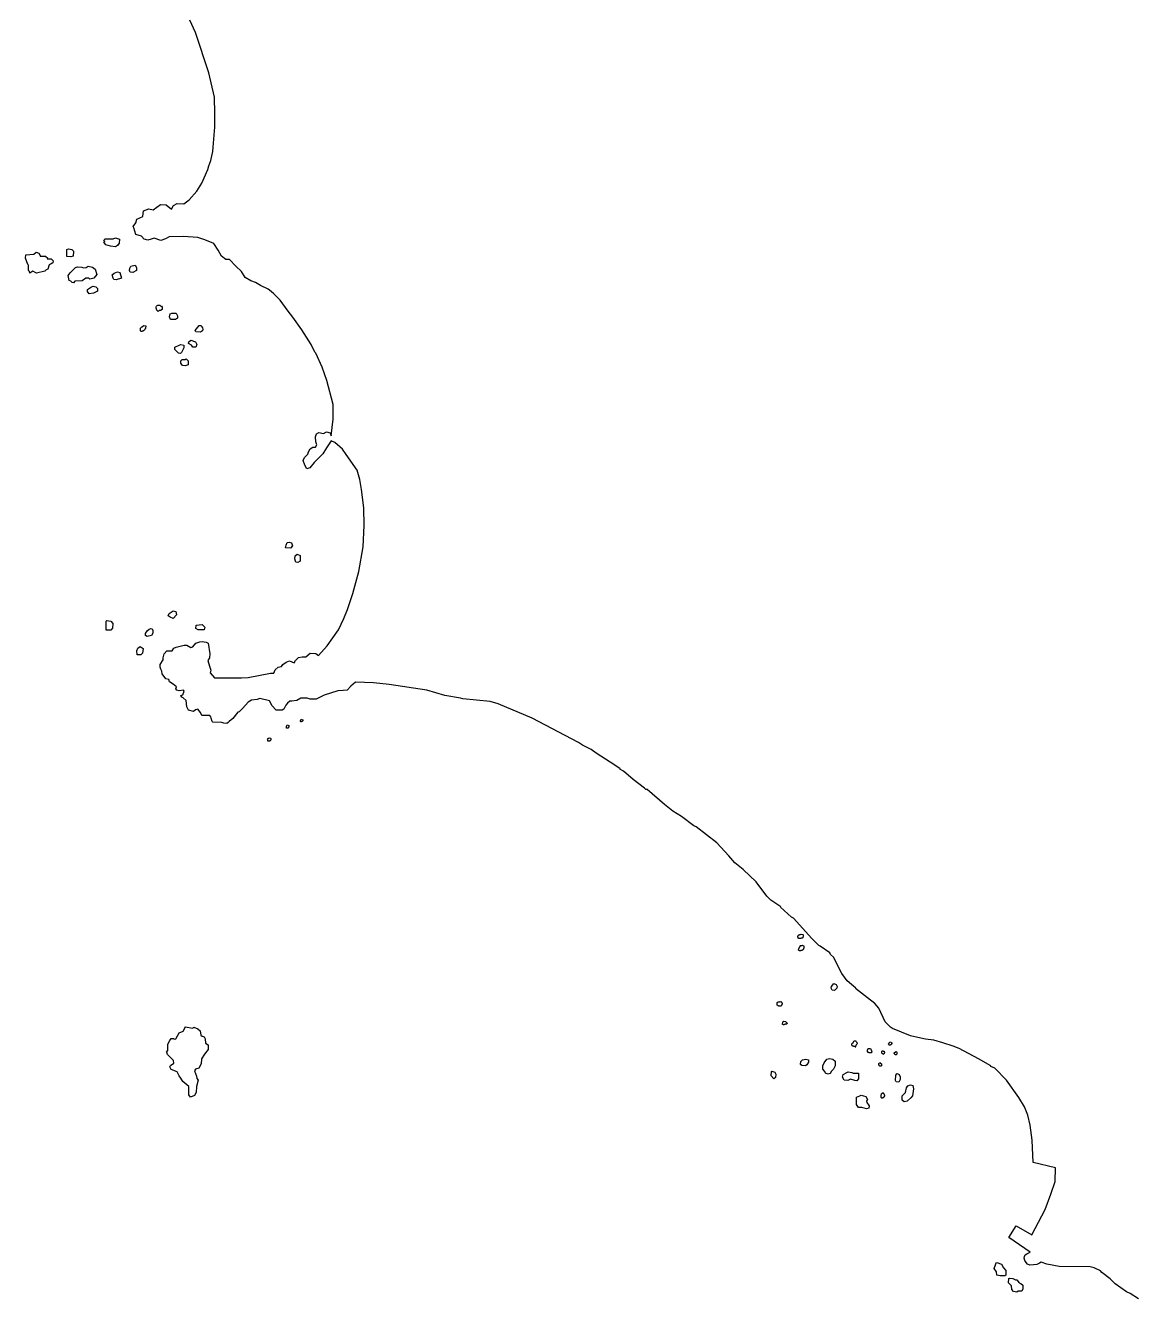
# Model space of a CAD drawing. Header units: inches. Extents: x -62624 to 51363, y -122611 to -15713.
# Drawn here: x -23337 to -21503, y -84161 to -82064 of the extents above; entities that cross this region are included whole.
import ezdxf

# ---------------------------------------------------------------- set-up
doc = ezdxf.new("R2010")
doc.units = ezdxf.units.IN
doc.header["$MEASUREMENT"] = 0

msp = doc.modelspace()

# ---------------------------------------------------------------- linework, layer by layer
for points in [[(-21503.2, -84162.1), (-21516.9, -84153.4), (-21523.1, -84150.2), (-21541.8, -84137), (-21549.9, -84128.9), (-21563.6, -84118.3), (-21566.1, -84115.8), (-21576.1, -84110.7), (-21583, -84109.5), (-21634.2, -84108.7), (-21654.1, -84104.9), (-21663.5, -84101.8), (-21666.3, -84103.2), (-21670.5, -84105.4), (-21676.3, -84106.1), (-21682.5, -84106.4), (-21686.1, -84104.9), (-21688.5, -84101.9), (-21690.5, -84098.8), (-21691.5, -84094.7), (-21691.3, -84092.4), (-21689.7, -84089.5), (-21687.3, -84087.8), (-21681.6, -84084.8), (-21717, -84060.9), (-21704.9, -84041.6), (-21679, -84056.7), (-21657, -84014.9), (-21647.4, -83989.3), (-21640.7, -83968.7), (-21640, -83946.2), (-21676.8, -83937.4), (-21678.6, -83900.4), (-21681.7, -83876.1), (-21685.4, -83859.2), (-21691, -83845.4), (-21700.3, -83830.4), (-21720.8, -83801.6), (-21740.1, -83782.2), (-21746.4, -83779), (-21746.4, -83778.4), (-21767, -83766.5), (-21798.8, -83749.5), (-21808.6, -83746), (-21825.6, -83740.1), (-21840.6, -83735.6), (-21854.2, -83734.1), (-21856.8, -83733.8), (-21878.7, -83728.7), (-21908.6, -83716.7), (-21911.7, -83714.2), (-21920.4, -83705.5), (-21931, -83682.9), (-21937.8, -83675.4), (-21949.7, -83666), (-21969.6, -83650.9), (-21969, -83650.3), (-21983.3, -83638.4), (-21992, -83625.9), (-22005.7, -83599), (-22010.7, -83594.6), (-22011.9, -83592.1), (-22027.5, -83580.8), (-22030, -83580.2), (-22031.3, -83578.3), (-22041.2, -83568.3), (-22071.7, -83535.1), (-22074.9, -83533.2), (-22092.9, -83516.9), (-22092.3, -83516.3), (-22109.2, -83505), (-22115.4, -83498.7), (-22133.4, -83474.9), (-22154.6, -83454.8), (-22168.3, -83443.6), (-22178.3, -83432.3), (-22198.2, -83411), (-22231.9, -83384.6), (-22235.6, -83382.8), (-22256.2, -83367.7), (-22270.5, -83358.9), (-22284.2, -83347.6), (-22312.9, -83323.2), (-22314.7, -83323.2), (-22317.2, -83320.7), (-22335.9, -83306.3), (-22351.5, -83292.5), (-22357.8, -83289.3), (-22357.1, -83288.7), (-22365.9, -83283), (-22397, -83263), (-22405.1, -83257.3), (-22419.5, -83249.8), (-22425.7, -83245.4), (-22502.4, -83205.2), (-22558.5, -83181.9), (-22571.7, -83178.2), (-22616.6, -83173.7), (-22620.3, -83172.4), (-22646.4, -83167.9), (-22675.8, -83159.1), (-22737.7, -83150.2), (-22763.8, -83147), (-22793.3, -83146.3), (-22801.1, -83153), (-22807.3, -83159.2), (-22813.5, -83159.9), (-22822.2, -83160.5), (-22844.8, -83167.4), (-22858.2, -83174.3), (-22868.2, -83174.3), (-22873.2, -83172.4), (-22883.2, -83172.3), (-22890.1, -83176.1), (-22898.2, -83177.3), (-22901.3, -83177.3), (-22905.1, -83181), (-22908.2, -83184.2), (-22911.4, -83190.4), (-22913.9, -83192.3), (-22923.9, -83192.2), (-22930.7, -83185.3), (-22935, -83177.1), (-22950.7, -83172.8), (-22955.1, -83174.6), (-22964.4, -83175.9), (-22970, -83179), (-22979.4, -83189.6), (-22985.1, -83195.2), (-22987, -83195.8), (-22995.7, -83205.8), (-23001.6, -83211.2), (-23003.2, -83212.7), (-23005.1, -83214.5), (-23010.1, -83213.9), (-23013.8, -83212.6), (-23028.2, -83212), (-23029.4, -83210.7), (-23031.3, -83205.7), (-23031.9, -83203.2), (-23033.2, -83201.3), (-23046.3, -83201.3), (-23048.8, -83196.3), (-23053.1, -83190.7), (-23056.9, -83191.9), (-23060, -83194.4), (-23068.7, -83192.5), (-23069.8, -83190), (-23071.2, -83186.9), (-23072.4, -83176.2), (-23077.3, -83171.8), (-23079.3, -83170.6), (-23080.9, -83168.1), (-23077.8, -83166.8), (-23075.8, -83161.1), (-23076.8, -83159.5), (-23084.1, -83160.4), (-23087.5, -83159.3), (-23089.3, -83156.9), (-23088.1, -83153.7), (-23093.9, -83149.4), (-23099.6, -83145.4), (-23101, -83141.7), (-23105.8, -83140.4), (-23112, -83132.3), (-23112.3, -83128.2), (-23114.3, -83124.5), (-23115.2, -83121.6), (-23115.2, -83117.2), (-23110.1, -83109.4), (-23110.1, -83106), (-23108.3, -83099.6), (-23104.3, -83094.7), (-23095.3, -83094.3), (-23092.4, -83090.4), (-23089, -83088.6), (-23075.8, -83085.1), (-23071.1, -83085.4), (-23064.8, -83089.2), (-23061.2, -83087.9), (-23056.3, -83081.9), (-23049.8, -83079.8), (-23045.4, -83079.4), (-23042.7, -83079.8), (-23039.3, -83080.2), (-23036, -83081.8), (-23033.2, -83099.6), (-23033.9, -83106.3), (-23036.7, -83110.6), (-23033.7, -83119.7), (-23031.9, -83126.3), (-23032.6, -83130.8), (-23025.8, -83138.8), (-22981.1, -83139.2), (-22969.9, -83138.3), (-22933.3, -83131.6), (-22928, -83131.3), (-22925.7, -83126.1), (-22920.9, -83121.3), (-22915.3, -83120.1), (-22913.2, -83116.9), (-22907.5, -83113.2), (-22902.2, -83111), (-22894.5, -83114.2), (-22892.4, -83110.6), (-22887, -83105.7), (-22881.3, -83104.5), (-22875.1, -83104.5), (-22868.1, -83098.2), (-22858.7, -83098.8), (-22854.3, -83102.3), (-22840, -83086.2), (-22821.6, -83059.7), (-22812.6, -83041.3), (-22806.5, -83026.3), (-22797.9, -83000.1), (-22787.8, -82963.8), (-22780.8, -82923.2), (-22778.9, -82888.2), (-22779.8, -82859.2), (-22783.2, -82828.6), (-22786.2, -82812.6), (-22790.7, -82797.1), (-22808.6, -82771.3), (-22814.8, -82762.5), (-22827.1, -82751.6), (-22833.2, -82748.4), (-22841.3, -82760.4), (-22847, -82769.8), (-22861.2, -82784.6), (-22868.7, -82793.3), (-22873.4, -82794.9), (-22877, -82788.7), (-22879.5, -82781.2), (-22877.3, -82775.9), (-22871.8, -82770.5), (-22870.6, -82766.6), (-22868.2, -82762), (-22863.6, -82758.9), (-22859.5, -82758.9), (-22857.3, -82755.4), (-22858.8, -82750.2), (-22859.5, -82741.8), (-22857.8, -82737.2), (-22853.5, -82734.7), (-22846.1, -82736.4), (-22841.1, -82733.7), (-22835.3, -82735.2), (-22833.6, -82740.3), (-22830.3, -82713.1), (-22830.1, -82688.7), (-22840.8, -82649.3), (-22848, -82627.4), (-22858.8, -82604.2), (-22860.5, -82602.4), (-22866.6, -82590.2), (-22881.8, -82566), (-22896.5, -82545), (-22904.5, -82534.9), (-22917.4, -82517.1), (-22927.8, -82506.3), (-22932.3, -82502.8), (-22937.3, -82498.9), (-22949.7, -82492.8), (-22958.2, -82487.6), (-22966, -82485.2), (-22975.3, -82479.6), (-22981.1, -82469.6), (-22990.4, -82460.7), (-23000.8, -82449.9), (-23007.1, -82450.1), (-23014, -82444.5), (-23019.4, -82434.4), (-23026.8, -82423.8), (-23041.4, -82417.4), (-23053.3, -82413.7), (-23076.6, -82412.3), (-23100.1, -82412.4), (-23106.3, -82416), (-23114, -82418.5), (-23125.3, -82414.7), (-23129.9, -82416.6), (-23135.5, -82418.1), (-23141.7, -82416.5), (-23145.8, -82411.5), (-23155.1, -82409), (-23158.6, -82397.7), (-23159.6, -82395.6), (-23155.5, -82389.6), (-23153.4, -82383.4), (-23143.7, -82379), (-23142.7, -82369.7), (-23133.6, -82366.6), (-23126.7, -82368.4), (-23114.8, -82359.4), (-23105.2, -82360), (-23096.6, -82367.2), (-23093, -82361.2), (-23087.2, -82357.7), (-23076.2, -82358.1), (-23067.6, -82351.8), (-23054.9, -82337.3), (-23046.6, -82324.3), (-23036.4, -82301.5), (-23035, -82295.7), (-23031.8, -82286.7), (-23028.2, -82271.8), (-23028.1, -82264.8), (-23026.6, -82251.9), (-23025.3, -82232.2), (-23025.3, -82209.7), (-23025.8, -82182.6), (-23035.1, -82142.5), (-23056.8, -82076.2), (-23066.1, -82055.6)], [(-23269.2, -82433.6), (-23266.2, -82432.3), (-23260.9, -82433.5), (-23258.1, -82436.1), (-23258.5, -82444.4), (-23262.1, -82445.7), (-23269, -82445.1), (-23269.2, -82433.6)], [(-23207.7, -82421.5), (-23205.8, -82420.2), (-23207.7, -82419), (-23206.4, -82415.8), (-23192.7, -82415.9), (-23188.9, -82414), (-23182, -82416.6), (-23182.7, -82422.8), (-23185.2, -82427.1), (-23189, -82429), (-23197.1, -82427.8), (-23204.6, -82425.9), (-23207.7, -82421.5)], [(-23337.1, -82448), (-23336.5, -82442.4), (-23323.3, -82441.2), (-23319.6, -82438.1), (-23315.2, -82439.3), (-23312.7, -82443.1), (-23312.7, -82444.3), (-23304, -82444.3), (-23300.2, -82447.5), (-23301.5, -82448.7), (-23298.4, -82448.7), (-23294.6, -82448.7), (-23291.5, -82451.9), (-23292.1, -82455.7), (-23294.6, -82456.9), (-23297.8, -82458.7), (-23300.3, -82465.6), (-23302.8, -82466.9), (-23305.3, -82469.4), (-23319.1, -82472.4), (-23324.7, -82469.3), (-23328.4, -82471.2), (-23329.7, -82472.4), (-23330.3, -82469.9), (-23332.2, -82468), (-23332.2, -82459.3), (-23333.4, -82458), (-23337.1, -82448)], [(-23266.6, -82476.3), (-23263.4, -82472), (-23258.4, -82467), (-23254.7, -82463.2), (-23251.5, -82462), (-23244, -82462.6), (-23241.5, -82463.9), (-23237.2, -82463.3), (-23234, -82460.8), (-23226.5, -82462.7), (-23222.2, -82465.8), (-23219.7, -82474.6), (-23224.7, -82480.8), (-23230.9, -82482.1), (-23232.8, -82480.8), (-23237.8, -82480.8), (-23243.5, -82485.1), (-23256, -82485.7), (-23257.9, -82488.2), (-23260.4, -82487.6), (-23262.2, -82485.7), (-23265.3, -82484.5), (-23266.6, -82476.3)], [(-23194, -82475.3), (-23190.9, -82472.2), (-23185.3, -82470.3), (-23181.6, -82471.6), (-23179.1, -82480.9), (-23187.8, -82483.4), (-23191.6, -82482.8), (-23192.8, -82480.9), (-23194, -82475.3)], [(-23165.9, -82467.8), (-23165.3, -82464.1), (-23163.4, -82461), (-23156.5, -82459.1), (-23154, -82462.9), (-23154, -82467.9), (-23160.3, -82471.6), (-23164.7, -82471), (-23165.9, -82467.8)], [(-23234.8, -82502.6), (-23234.8, -82499.5), (-23228.5, -82495.2), (-23225.4, -82493.9), (-23221, -82495.2), (-23218.5, -82497.7), (-23218.5, -82502.1), (-23224.8, -82505.2), (-23232.3, -82506.4), (-23234.8, -82502.6)], [(-23121.7, -82530.5), (-23121.7, -82527.9), (-23121.1, -82526.7), (-23120.7, -82526), (-23120.1, -82525.8), (-23119.1, -82524.9), (-23116, -82525), (-23115.3, -82525.4), (-23114.8, -82526), (-23114.2, -82526.6), (-23112.8, -82527), (-23111.6, -82528.4), (-23112, -82532.2), (-23114.8, -82534.2), (-23116.7, -82534.2), (-23117.3, -82534.8), (-23117.9, -82534.8), (-23118.6, -82535.5), (-23120.4, -82533.6), (-23120.4, -82533), (-23121.1, -82532.3), (-23121.1, -82531.1), (-23121.7, -82530.5)], [(-23100, -82544.5), (-23098.8, -82539.5), (-23095.9, -82538.5), (-23089, -82538.4), (-23086.8, -82542.8), (-23086.5, -82546.5), (-23089.9, -82548.7), (-23098.4, -82548.9), (-23100, -82544.5)], [(-23147.4, -82567.2), (-23147.4, -82562.9), (-23145.5, -82561), (-23144.9, -82561), (-23144.3, -82560.4), (-23143.6, -82560.4), (-23143, -82559.8), (-23143, -82559.1), (-23142.4, -82559.1), (-23141.8, -82558.5), (-23138.7, -82559.2), (-23138.7, -82561), (-23139.3, -82561.7), (-23139.3, -82563.5), (-23140.5, -82564.8), (-23140.5, -82565.4), (-23142.4, -82567.3), (-23143.1, -82567.3), (-23143.7, -82567.9), (-23144.9, -82567.9), (-23145.6, -82568.5), (-23146.2, -82568.5), (-23147.4, -82567.2)], [(-23057.5, -82567), (-23050.7, -82558.7), (-23047.4, -82558.7), (-23046.4, -82560.6), (-23045.5, -82562.5), (-23044.8, -82564.8), (-23045.5, -82567.6), (-23048.7, -82569.4), (-23056.6, -82569.2), (-23057.5, -82567)], [(-23091.2, -82598), (-23091.2, -82594.3), (-23084, -82591.2), (-23081.1, -82589.9), (-23076.2, -82590.9), (-23076.1, -82595.3), (-23080, -82603.1), (-23081.9, -82604.9), (-23085, -82604.3), (-23088.7, -82600.5), (-23091.2, -82598)], [(-23068.3, -82588.4), (-23068.1, -82585.4), (-23064.6, -82583), (-23056.8, -82585.7), (-23054.9, -82590.1), (-23056.3, -82594.1), (-23061.5, -82594.5), (-23063.7, -82591.2), (-23068.3, -82588.4)], [(-23081.3, -82616.8), (-23079.1, -82614.6), (-23073.8, -82614.9), (-23072.1, -82613.8), (-23069.2, -82616.6), (-23069.1, -82623.4), (-23073.8, -82625), (-23078.2, -82624.3), (-23081, -82620.8), (-23081.3, -82616.8)], [(-22908.4, -82924.8), (-22907.7, -82920.4), (-22905.8, -82916), (-22902.7, -82915.4), (-22899, -82916.7), (-22897.1, -82921.7), (-22900.2, -82925.4), (-22908.4, -82924.8)], [(-22893.4, -82943), (-22892.7, -82937.9), (-22889.6, -82935.4), (-22884.6, -82937.3), (-22884.7, -82946.7), (-22888.4, -82949.2), (-22891.5, -82948.6), (-22892.2, -82946.7), (-22893.4, -82943)], [(-23101.8, -83036.8), (-23100.5, -83033), (-23093.6, -83028.7), (-23089.2, -83030), (-23088, -83035), (-23093.7, -83041.2), (-23098.6, -83039.3), (-23101.8, -83036.8)], [(-23204.3, -83060.3), (-23204.3, -83045.9), (-23203, -83044.6), (-23196.2, -83045.9), (-23193.1, -83049.7), (-23193.7, -83057.2), (-23196.2, -83060.3), (-23204.3, -83060.3)], [(-23139.4, -83069.2), (-23139.3, -83066.1), (-23136.4, -83061.8), (-23133.1, -83058.6), (-23130.8, -83058), (-23128.6, -83058.4), (-23127.4, -83061.2), (-23127.4, -83065.4), (-23129.4, -83069.4), (-23136.6, -83070.8), (-23139.4, -83069.2)], [(-23056.2, -83057.5), (-23055.6, -83052.5), (-23046.2, -83051.3), (-23041.8, -83055.7), (-23042.5, -83060.1), (-23052.5, -83060), (-23056.2, -83057.5)], [(-23153.4, -83094.4), (-23151.7, -83090.4), (-23147.9, -83087.6), (-23143.1, -83090.6), (-23144, -83098.2), (-23146.8, -83101.1), (-23153.3, -83101.1), (-23153.4, -83094.4)], [(-22883.9, -83211.1), (-22883.9, -83209.2), (-22883.3, -83208.6), (-22883.3, -83208), (-22882.7, -83207.3), (-22880.2, -83208), (-22880.2, -83209.8), (-22881.4, -83211.1), (-22882.1, -83211.1), (-22882.7, -83211.7), (-22883.3, -83211.7), (-22883.9, -83211.1)], [(-22907.1, -83221.7), (-22907.1, -83218.6), (-22906.5, -83217.9), (-22906.5, -83217.3), (-22905.8, -83216.7), (-22903.3, -83217.3), (-22903.3, -83220.4), (-22904, -83221.1), (-22904, -83221.7), (-22907.1, -83221.7)], [(-22938.4, -83240.4), (-22937.1, -83239.1), (-22937.1, -83238.5), (-22935.9, -83238.5), (-22935.2, -83237.8), (-22933.4, -83238.5), (-22932.7, -83239.1), (-22932.7, -83241), (-22933.4, -83241.6), (-22933.4, -83242.2), (-22934, -83242.9), (-22934.6, -83242.9), (-22935.2, -83243.5), (-22937.7, -83243.5), (-22937.7, -83241), (-22938.4, -83240.4)], [(-22064.3, -83566.3), (-22064.3, -83564.5), (-22063.7, -83563.8), (-22063.7, -83563.2), (-22063.1, -83562.6), (-22061.8, -83562.6), (-22061.2, -83562), (-22060, -83562), (-22059.3, -83561.4), (-22056.2, -83562), (-22055.6, -83562.6), (-22055.6, -83563.9), (-22055, -83564.5), (-22055.6, -83565.1), (-22055.6, -83565.7), (-22057.5, -83567.6), (-22059.3, -83567.6), (-22060, -83568.2), (-22063.1, -83568.2), (-22063.7, -83567.6), (-22063.7, -83567), (-22064.3, -83566.3)], [(-22063.2, -83587.6), (-22063.1, -83585.1), (-22062.5, -83584.5), (-22062.5, -83583.9), (-22061.9, -83583.2), (-22061.9, -83582.6), (-22060.6, -83581.4), (-22060.6, -83580.7), (-22060, -83580.1), (-22057.5, -83580.1), (-22056.9, -83579.5), (-22055.6, -83580.1), (-22055, -83580.1), (-22054.4, -83580.8), (-22054.4, -83584.5), (-22055, -83585.1), (-22055, -83585.7), (-22056.9, -83587.6), (-22057.5, -83587.6), (-22058.1, -83588.2), (-22059.4, -83588.2), (-22060, -83588.8), (-22061.9, -83588.8), (-22063.2, -83587.6)], [(-22009.6, -83650.2), (-22009, -83647.7), (-22005.2, -83642.7), (-22001.5, -83644), (-21999.6, -83647.7), (-22000.2, -83650.2), (-22004, -83654), (-22007.7, -83653.4), (-22009.6, -83650.2)], [(-22098.3, -83678.1), (-22098.3, -83673.7), (-22097.1, -83672.5), (-22094.6, -83672.5), (-22093.9, -83671.9), (-22092.7, -83672.5), (-22092.1, -83671.9), (-22091.3, -83672), (-22091.6, -83672.2), (-22092.1, -83672.5), (-22090.8, -83673.8), (-22090.8, -83674.4), (-22090.2, -83675), (-22090.2, -83676.3), (-22090.9, -83676.9), (-22090.9, -83677.5), (-22091.5, -83678.1), (-22091.5, -83678.8), (-22092.7, -83680), (-22095.8, -83680), (-22096.5, -83679.4), (-22097.1, -83679.4), (-22098.3, -83678.1)], [(-22089.7, -83710), (-22089.7, -83708.2), (-22089, -83707.5), (-22089, -83705.7), (-22087.8, -83704.4), (-22084.7, -83705.1), (-22082.2, -83707.6), (-22082.2, -83708.2), (-22083.4, -83709.4), (-22085.3, -83709.4), (-22085.9, -83710), (-22087.2, -83710), (-22087.8, -83710.7), (-22088.4, -83710.7), (-22089, -83710), (-22089.7, -83710)], [(-23104.5, -83755.6), (-23102.7, -83753.1), (-23102.6, -83742.5), (-23099.5, -83736.2), (-23097, -83733.1), (-23092.6, -83733.1), (-23092, -83734.4), (-23089.5, -83733.8), (-23083.8, -83723.8), (-23077, -83721.3), (-23073.8, -83715), (-23073.8, -83713.8), (-23061.4, -83716.3), (-23059.5, -83714.5), (-23053.2, -83717), (-23049.5, -83720.7), (-23048.3, -83727.6), (-23045.8, -83729.5), (-23042.7, -83730.1), (-23040.8, -83733.9), (-23040.2, -83740.8), (-23035.8, -83743.3), (-23035.8, -83751.4), (-23042.1, -83758.9), (-23047.1, -83766.4), (-23047.8, -83775.1), (-23051.5, -83782), (-23057.2, -83783.9), (-23058.4, -83786.3), (-23055.3, -83795.1), (-23054.7, -83798.9), (-23052.8, -83802), (-23055.4, -83812), (-23056, -83822), (-23058.5, -83827), (-23065.4, -83829.5), (-23067.9, -83825.7), (-23067.8, -83812), (-23077.8, -83803.8), (-23080.9, -83798.2), (-23084, -83794.4), (-23087.1, -83788.2), (-23097.1, -83784.4), (-23099, -83780), (-23098.3, -83777.5), (-23092.7, -83773.7), (-23093.3, -83769.4), (-23103.3, -83759.4), (-23103.9, -83755.6), (-23104.5, -83755.6)], [(-21975.5, -83743.9), (-21975.4, -83741.6), (-21974.9, -83741.5), (-21974.6, -83740.9), (-21973.5, -83740.2), (-21973, -83738.5), (-21972.1, -83737.6), (-21971.4, -83737), (-21970.5, -83736.9), (-21969.1, -83737.2), (-21968.2, -83736.7), (-21968.3, -83737.1), (-21968.8, -83737.6), (-21968.3, -83738), (-21967.9, -83739.1), (-21967.3, -83739.8), (-21966.8, -83740.1), (-21966.8, -83741.4), (-21966.1, -83741.7), (-21966.1, -83742), (-21966.8, -83742.1), (-21967.5, -83742.2), (-21967.6, -83743.1), (-21968.2, -83743.5), (-21968.7, -83744.6), (-21969.1, -83745.7), (-21970.1, -83746.1), (-21969.9, -83746.7), (-21969.1, -83746.7), (-21969.2, -83747.1), (-21970.3, -83747.1), (-21970.6, -83746.5), (-21972.9, -83746.5), (-21973, -83745.9), (-21974.2, -83745.9), (-21974.2, -83745.3), (-21974.9, -83745.2), (-21974.9, -83744.1), (-21975.5, -83743.9)], [(-21949.9, -83754.8), (-21949.9, -83751.6), (-21949.3, -83751), (-21949.3, -83750.4), (-21948.6, -83750.4), (-21948, -83749.8), (-21944.9, -83749.4), (-21943.6, -83751.7), (-21943.6, -83752.3), (-21943, -83752.9), (-21943, -83754.2), (-21942.4, -83754.8), (-21942.4, -83755.4), (-21943.6, -83756.6), (-21946.8, -83756.6), (-21947.4, -83756), (-21948.7, -83756), (-21949.9, -83754.8)], [(-21926.2, -83757.3), (-21926.1, -83754.8), (-21925.5, -83754.2), (-21925.5, -83753.6), (-21924.4, -83753.2), (-21923.7, -83754.2), (-21922.5, -83754.1), (-21922.5, -83755.6), (-21921.9, -83755.7), (-21922.4, -83758.6), (-21923, -83758.6), (-21923.7, -83759.2), (-21924.3, -83758.6), (-21924.9, -83758.6), (-21926.2, -83757.3)], [(-21914.9, -83742.4), (-21914.9, -83741.7), (-21914.3, -83741.1), (-21914.3, -83740.5), (-21913, -83739.2), (-21911.3, -83738.6), (-21910.8, -83739.9), (-21909.9, -83740.5), (-21909.9, -83741.7), (-21910.5, -83742.4), (-21910.5, -83743), (-21911.2, -83743.6), (-21911.8, -83743.6), (-21912.4, -83744.2), (-21914.3, -83744.2), (-21914.3, -83743), (-21914.9, -83742.4)], [(-21905.6, -83758), (-21905.6, -83756.7), (-21903.7, -83754.9), (-21902.4, -83754.7), (-21901.2, -83755.7), (-21901.2, -83758.9), (-21902.5, -83759.9), (-21903.7, -83759.9), (-21904.3, -83759.2), (-21904.9, -83759.2), (-21904.9, -83758.6), (-21905.6, -83758)], [(-22059.9, -83775.7), (-22059.8, -83770.8), (-22056.7, -83768.3), (-22051.1, -83767), (-22046.7, -83768.3), (-22046.7, -83772), (-22049.9, -83776.4), (-22051.7, -83778.3), (-22058, -83777.6), (-22059.9, -83775.7)], [(-22023.6, -83783.4), (-22023.6, -83778.3), (-22021.1, -83773.3), (-22016.8, -83767.1), (-22012.4, -83765.9), (-22006.7, -83767.1), (-22003, -83770.3), (-22003, -83778.4), (-22005.5, -83783.4), (-22009.3, -83787.1), (-22011.2, -83790.9), (-22014.9, -83792.1), (-22018.7, -83790.2), (-22019.9, -83787.7), (-22023.6, -83783.4)], [(-21931.2, -83776.7), (-21931.2, -83774.2), (-21930, -83773), (-21928.7, -83773.6), (-21928.1, -83773), (-21927.5, -83773), (-21928.1, -83773.6), (-21926.8, -83774.8), (-21926.8, -83778), (-21927.5, -83778.6), (-21929.3, -83778.6), (-21930, -83777.9), (-21930.6, -83777.9), (-21930.6, -83777.3), (-21931.2, -83776.7)], [(-22108.6, -83794.4), (-22108, -83787.5), (-22107.4, -83786.9), (-22102.4, -83788.8), (-22100.5, -83791.9), (-22101.1, -83797.5), (-22104.2, -83799.4), (-22108.6, -83794.4)], [(-21991.2, -83796.6), (-21989.9, -83792.2), (-21983.7, -83789.1), (-21981.8, -83787.8), (-21975.6, -83789.1), (-21973.1, -83790.3), (-21964.3, -83790.4), (-21964.4, -83799.7), (-21967.5, -83802.8), (-21970.6, -83802.2), (-21977.5, -83800.3), (-21981.9, -83802.2), (-21988.1, -83801.6), (-21991.2, -83796.6)], [(-21903.8, -83802.4), (-21903.1, -83793.6), (-21901.3, -83791.1), (-21900.7, -83790.5), (-21897.6, -83792.4), (-21895.7, -83796.1), (-21895.7, -83800.5), (-21898.2, -83804.9), (-21902.6, -83804.3), (-21903.8, -83802.4)], [(-21892.6, -83834.9), (-21892.6, -83827.4), (-21887, -83821.8), (-21885.7, -83814.3), (-21883.2, -83811.2), (-21878.9, -83809.3), (-21875.1, -83810.6), (-21873.9, -83816.2), (-21875.8, -83827.5), (-21878.3, -83830.6), (-21884.5, -83836.2), (-21889.5, -83837.4), (-21892.6, -83834.9)], [(-21967.6, -83841.6), (-21967.6, -83829.7), (-21962.6, -83827.3), (-21960.1, -83826.6), (-21952.6, -83828.5), (-21949.5, -83833.5), (-21951.4, -83836), (-21950.7, -83838.5), (-21947, -83844.2), (-21947.6, -83847.9), (-21951.4, -83849.2), (-21958.9, -83846.7), (-21964.5, -83846.6), (-21967.6, -83841.6)], [(-21927, -83830.5), (-21927, -83826.9), (-21926.7, -83824.3), (-21926.3, -83823.4), (-21925.5, -83822.9), (-21923.8, -83822.3), (-21923.2, -83823), (-21923.2, -83823.6), (-21922.2, -83824.7), (-21921.5, -83827.3), (-21922.6, -83829.2), (-21922.6, -83829.9), (-21923.9, -83831.1), (-21925.1, -83831.1), (-21925.7, -83831.7), (-21927, -83830.5)], [(-21740.9, -84112.2), (-21739.1, -84106), (-21737.8, -84102.8), (-21736.5, -84102.2), (-21729.1, -84104.7), (-21725.9, -84111), (-21721.6, -84115.4), (-21721.6, -84122.9), (-21723.5, -84124.1), (-21731, -84124.1), (-21736.6, -84122.8), (-21737.2, -84117.2), (-21740.9, -84112.2)], [(-21717.3, -84135.4), (-21716.6, -84128.5), (-21715.4, -84127.9), (-21710.4, -84128.5), (-21706, -84130.4), (-21703.5, -84130.4), (-21699.8, -84135.4), (-21697.3, -84136.7), (-21693.6, -84139.2), (-21693.6, -84145.4), (-21695.5, -84149.2), (-21699.2, -84149.2), (-21701.7, -84149.2), (-21703.6, -84151), (-21709.2, -84149.8), (-21711.7, -84146.6), (-21712.3, -84140.4), (-21717.3, -84135.4)]]:
    msp.add_lwpolyline(points)

doc.saveas('drawing.dxf')
